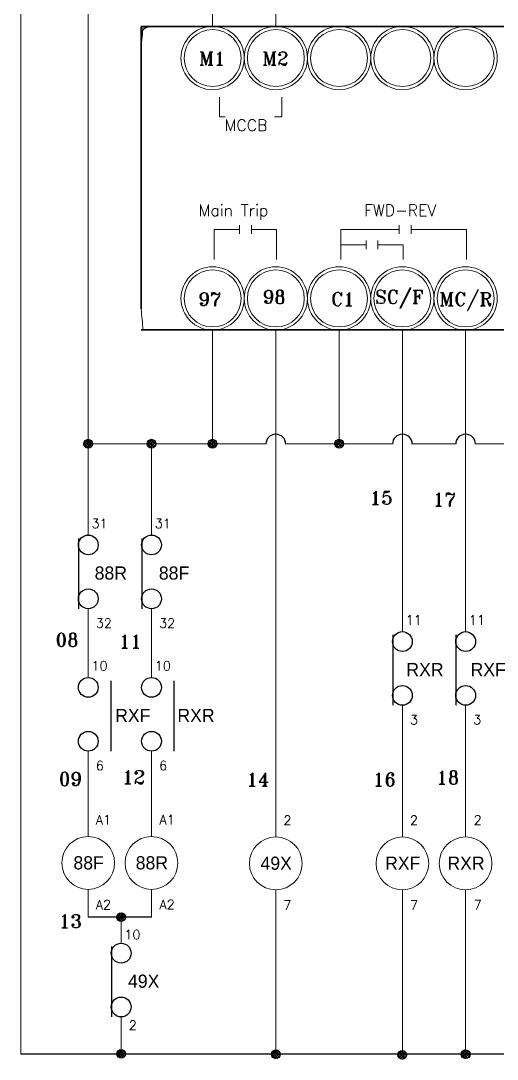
# Model space of a CAD drawing. Header units: millimetres. Extents: x 107 to 2900, y 85 to 3996.
# Drawn here: x 1198.4 to 1315.5, y 1469.7 to 1724.7 of the extents above; entities that cross this region are included whole.
import ezdxf
from ezdxf.enums import TextEntityAlignment as Align

# ---------------------------------------------------------------- set-up
doc = ezdxf.new("R2010")
doc.units = ezdxf.units.MM
doc.layers.add('70', color=7, linetype='Continuous')
doc.styles.get("Standard").update_dxf_attribs({"font": 'BareunDotumPro1.ttf'})
doc.styles.add('STYLE2', font='romant.shx')

msp = doc.modelspace()

# ---------------------------------------------------------------- hatches: boundary and pattern name
at = {"layer": '70'}
h = msp.add_hatch(dxfattribs=at)
h.set_pattern_fill('ANSI33', color=256, scale=2.16, style=0)
h.set_pattern_definition([(45, (2955.5126, 1032.2953), (-0.38183766, 0.38183766), []), (45, (2955.89445, 1032.2953), (-0.38183766, 0.38183766), [0.27, -0.135])])
h.paths.add_polyline_path([(1214.968, 1621.896, 0.4142136), (1213.888, 1620.816, 0.4142136), (1214.968, 1619.736)])
h.paths.add_polyline_path([(1214.968, 1621.896), (1214.968, 1620.816), (1216.048, 1620.816, 0.4142136)])
h.paths.add_polyline_path([(1216.048, 1620.816), (1214.968, 1620.816), (1214.968, 1619.736, 0.4142136)])
h = msp.add_hatch(dxfattribs=at)
h.set_pattern_fill('ANSI33', color=256, scale=2.16, style=0)
h.set_pattern_definition([(45, (2971.06125, 1032.2953), (-0.38183766, 0.38183766), []), (45, (2971.4431, 1032.2953), (-0.38183766, 0.38183766), [0.27, -0.135])])
h.paths.add_polyline_path([(1230.516, 1621.896, 0.4142136), (1229.436, 1620.816, 0.4142136), (1230.516, 1619.736)])
h.paths.add_polyline_path([(1230.516, 1621.896), (1230.516, 1620.816), (1231.596, 1620.816, 0.4142136)])
h.paths.add_polyline_path([(1231.596, 1620.816), (1230.516, 1620.816), (1230.516, 1619.736, 0.4142136)])
h = msp.add_hatch(dxfattribs=at)
h.set_pattern_fill('ANSI33', color=256, scale=2.16, style=0)
h.set_pattern_definition([(45, (2986.08233, 1032.2953), (-0.38183766, 0.38183766), []), (45, (2986.46417, 1032.2953), (-0.38183766, 0.38183766), [0.27, -0.135])])
h.paths.add_polyline_path([(1245.537, 1621.896, 0.4142136), (1244.457, 1620.816, 0.4142136), (1245.537, 1619.736)])
h.paths.add_polyline_path([(1245.537, 1621.896), (1245.537, 1620.816), (1246.617, 1620.816, 0.4142136)])
h.paths.add_polyline_path([(1246.617, 1620.816), (1245.537, 1620.816), (1245.537, 1619.736, 0.4142136)])
h = msp.add_hatch(dxfattribs=at)
h.set_pattern_fill('ANSI33', color=256, scale=2.16, style=0)
h.set_pattern_definition([(45, (3017.17907, 1032.2953), (-0.38183766, 0.38183766), []), (45, (3017.5609, 1032.2953), (-0.38183766, 0.38183766), [0.27, -0.135])])
h.paths.add_polyline_path([(1276.634, 1621.896, 0.4142136), (1275.554, 1620.816, 0.4142136), (1276.634, 1619.736)])
h.paths.add_polyline_path([(1276.634, 1621.896), (1276.634, 1620.816), (1277.714, 1620.816, 0.4142136)])
h.paths.add_polyline_path([(1277.714, 1620.816), (1276.634, 1620.816), (1276.634, 1619.736, 0.4142136)])
h = msp.add_hatch(dxfattribs=at)
h.set_pattern_fill('ANSI33', color=256, scale=2.16, style=0)
h.set_pattern_definition([(45, (2963.60226, 916.04004), (-0.38183766, 0.38183766), []), (45, (2963.9841, 916.04004), (-0.38183766, 0.38183766), [0.27, -0.135])])
h.paths.add_polyline_path([(1223.057, 1505.641, 0.4142136), (1221.977, 1504.561, 0.4142136), (1223.057, 1503.481)])
h.paths.add_polyline_path([(1223.057, 1505.641), (1223.057, 1504.561), (1224.137, 1504.561, 0.4142136)])
h.paths.add_polyline_path([(1224.137, 1504.561), (1223.057, 1504.561), (1223.057, 1503.481, 0.4142136)])
h = msp.add_hatch(dxfattribs=at)
h.set_pattern_fill('ANSI33', color=256, scale=2.16, style=0)
h.set_pattern_definition([(45, (2963.6029, 882.4674), (-0.38183766, 0.38183766), []), (45, (2963.98475, 882.4674), (-0.38183766, 0.38183766), [0.27, -0.135])])
h.paths.add_polyline_path([(1223.058, 1472.069, 0.4142136), (1221.978, 1470.989, 0.4142136), (1223.058, 1469.909)])
h.paths.add_polyline_path([(1223.058, 1472.069), (1223.058, 1470.989), (1224.138, 1470.989, 0.4142136)])
h.paths.add_polyline_path([(1224.138, 1470.989), (1223.058, 1470.989), (1223.058, 1469.909, 0.4142136)])
h = msp.add_hatch(dxfattribs=at)
h.set_pattern_fill('ANSI33', color=256, scale=2.16, style=0)
h.set_pattern_definition([(45, (3001.62335, 882.36336), (-0.38183766, 0.38183766), []), (45, (3002.0052, 882.36336), (-0.38183766, 0.38183766), [0.27, -0.135])])
h.paths.add_polyline_path([(1261.078, 1471.965, 0.4142136), (1259.998, 1470.885, 0.4142136), (1261.078, 1469.805)])
h.paths.add_polyline_path([(1261.078, 1471.965), (1261.078, 1470.885), (1262.158, 1470.885, 0.4142136)])
h.paths.add_polyline_path([(1262.158, 1470.885), (1261.078, 1470.885), (1261.078, 1469.805, 0.4142136)])
h = msp.add_hatch(dxfattribs=at)
h.set_pattern_fill('ANSI33', color=256, scale=2.16, style=0)
h.set_pattern_definition([(45, (3032.6977, 882.21976), (-0.38183766, 0.38183766), []), (45, (3033.07956, 882.21976), (-0.38183766, 0.38183766), [0.27, -0.135])])
h.paths.add_polyline_path([(1292.153, 1471.821, 0.4142136), (1291.073, 1470.741, 0.4142136), (1292.153, 1469.661)])
h.paths.add_polyline_path([(1292.153, 1471.821), (1292.153, 1470.741), (1293.233, 1470.741, 0.4142136)])
h.paths.add_polyline_path([(1293.233, 1470.741), (1292.153, 1470.741), (1292.153, 1469.661, 0.4142136)])
h = msp.add_hatch(dxfattribs=at)
h.set_pattern_fill('ANSI33', color=256, scale=2.16, style=0)
h.set_pattern_definition([(45, (3048.2803, 882.36336), (-0.38183766, 0.38183766), []), (45, (3048.66214, 882.36336), (-0.38183766, 0.38183766), [0.27, -0.135])])
h.paths.add_polyline_path([(1307.735, 1471.965, 0.4142136), (1306.655, 1470.885, 0.4142136), (1307.735, 1469.805)])
h.paths.add_polyline_path([(1307.735, 1471.965), (1307.735, 1470.885), (1308.815, 1470.885, 0.4142136)])
h.paths.add_polyline_path([(1308.815, 1470.885), (1307.735, 1470.885), (1307.735, 1469.805, 0.4142136)])

# ---------------------------------------------------------------- linework, layer by layer
at = {"color": 7, "lineweight": 30}
for p, q in [((1558.534, 1723.271), (1227.971, 1723.271)), ((1227.971, 1723.271), (1227.971, 1653.97)), ((1227.971, 1648.745), (1558.534, 1648.745))]:
    msp.add_line(p, q, dxfattribs=at)
at = {"color": 0, "lineweight": 15}
msp.add_line((1261.078, 1648.716), (1261.078, 1524.237), dxfattribs=at)
at = {"color": 0}
for p, q in [((1212.595, 1597.571), (1212.595, 1580.299)), ((1228.144, 1597.571), (1228.144, 1580.299)), ((1289.813, 1573.851), (1289.813, 1556.579)), ((1305.362, 1573.851), (1305.362, 1556.579)), ((1220.487, 1562.596), (1220.487, 1545.324)), ((1236.035, 1562.596), (1236.035, 1545.324)), ((1220.685, 1497.332), (1220.685, 1480.06))]:
    msp.add_line(p, q, dxfattribs=at)
for p, q in [((1230.516, 1504.561), (1214.968, 1504.561)), ((1337.228, 1470.885), (1198.389, 1470.885))]:
    msp.add_line(p, q)
at = {"color": 7, "lineweight": 15}
for centre, radius in [((1245.54, 1715.527), 7.775), ((1245.54, 1715.527), 6.996), ((1261.089, 1715.527), 7.774), ((1261.088, 1715.527), 6.997), ((1276.637, 1715.527), 7.774), ((1276.637, 1715.527), 6.997), ((1292.186, 1715.527), 7.774), ((1292.186, 1715.527), 6.997), ((1307.735, 1715.527), 7.774), ((1307.734, 1715.527), 6.997), ((1245.54, 1656.49), 7.775), ((1245.54, 1656.49), 6.996), ((1261.089, 1656.49), 7.774), ((1261.088, 1656.49), 6.997), ((1276.637, 1656.49), 7.774), ((1276.637, 1656.49), 6.997), ((1292.186, 1656.49), 7.774), ((1292.186, 1656.49), 6.997), ((1307.735, 1656.49), 7.774), ((1307.734, 1656.49), 6.997)]:
    msp.add_circle(centre, radius, dxfattribs=at)
at = {"color": 0}
for centre in [(1214.979, 1595.951), (1230.527, 1595.951), (1214.979, 1582.729), (1230.527, 1582.729), (1292.197, 1572.231), (1307.746, 1572.231), (1214.979, 1560.976), (1230.527, 1560.976), (1292.197, 1559.009), (1307.746, 1559.009), (1214.979, 1547.754), (1230.527, 1547.754), (1223.068, 1495.712), (1223.068, 1482.49)]:
    msp.add_circle(centre, 2.43, dxfattribs=at)
at = {"color": 7, "lineweight": 30}
msp.add_arc((1230.131, 1721.111), 2.16, 90, 180, dxfattribs=at)
at = {"color": 0}
for centre in [(1261.078, 1620.712), (1292.186, 1620.712), (1307.726, 1620.712)]:
    msp.add_arc(centre, 2.43, 0, 180, dxfattribs=at)
at = {"color": 7, "lineweight": 15}
for points in [[(1228.486, 1723.271), (1228.292, 1721.532), (1228.121, 1719.791), (1227.971, 1718.048)], [(1227.971, 1653.97), (1228.121, 1652.226), (1228.292, 1650.484), (1228.486, 1648.745)]]:
    msp.add_open_spline(points, degree=3, dxfattribs=at)
msp.add_open_spline([(1227.99, 1657.61), (1227.99, 1657.598), (1227.981, 1657.592), (1227.971, 1657.592), (1227.959, 1657.592), (1227.95, 1657.598), (1227.95, 1657.61), (1227.95, 1657.62), (1227.959, 1657.629), (1227.971, 1657.629), (1227.981, 1657.629), (1227.99, 1657.62), (1227.99, 1657.61)], degree=3, knots=[0, 0, 0, 0, 1, 1, 1, 2, 2, 2, 3, 3, 3, 4, 4, 4, 4], dxfattribs=at)
at = {"layer": '70', "lineweight": 15}
for p, q in [((1214.968, 1598.316), (1214.964, 1846.831)), ((1198.388, 1478.911), (1198.384, 1824.351)), ((1245.536, 1723.271), (1245.536, 1741.024)), ((1261.085, 1723.271), (1261.084, 1741.024)), ((1247.227, 1701.107), (1247.227, 1705.928)), ((1262.58, 1701.107), (1262.58, 1705.928)), ((1248.604, 1701.107), (1247.227, 1701.107)), ((1260.792, 1701.107), (1262.58, 1701.107)), ((1252.155, 1673.399), (1245.935, 1673.399)), ((1245.935, 1673.399), (1245.935, 1666.088)), ((1252.155, 1674.488), (1252.155, 1672.378)), ((1255.067, 1674.488), (1255.067, 1672.378)), ((1255.067, 1673.399), (1261.288, 1673.399)), ((1261.288, 1673.399), (1261.288, 1666.088)), ((1277.042, 1673.399), (1277.042, 1666.088)), ((1291.426, 1673.399), (1277.042, 1673.399)), ((1291.426, 1674.488), (1291.426, 1672.378)), ((1294.338, 1674.488), (1294.338, 1672.378)), ((1294.338, 1673.399), (1307.943, 1673.399)), ((1307.943, 1673.399), (1307.943, 1666.088)), ((1283.263, 1670.723), (1283.263, 1668.614)), ((1286.174, 1670.723), (1286.174, 1668.614)), ((1283.263, 1669.635), (1277.042, 1669.635)), ((1286.174, 1669.635), (1292.395, 1669.635)), ((1292.395, 1669.635), (1292.395, 1666.088)), ((1245.537, 1620.816), (1245.537, 1648.716)), ((1276.634, 1620.816), (1276.634, 1648.716)), ((1292.186, 1620.816), (1292.186, 1648.716)), ((1307.735, 1648.716), (1307.735, 1574.661)), ((1245.53, 1622.825), (1245.53, 1632.151)), ((1245.53, 1622.825), (1245.53, 1632.151)), ((1292.186, 1622.825), (1292.186, 1632.151)), ((1261.096, 1622.825), (1261.096, 1524.237)), ((1214.968, 1620.92), (1214.968, 1598.381)), ((1214.968, 1620.816), (1258.651, 1620.816)), ((1230.516, 1620.816), (1230.516, 1598.381)), ((1263.506, 1620.816), (1289.758, 1620.816)), ((1292.186, 1620.816), (1292.186, 1574.661)), ((1294.614, 1620.816), (1305.298, 1620.816)), ((1310.154, 1620.816), (1354.388, 1620.816)), ((1214.968, 1580.299), (1214.968, 1563.406)), ((1230.516, 1580.299), (1230.516, 1563.406)), ((1292.186, 1556.579), (1292.186, 1524.237)), ((1307.735, 1556.579), (1307.735, 1524.237)), ((1214.968, 1545.324), (1214.968, 1524.341)), ((1230.516, 1545.324), (1230.516, 1524.341)), ((1214.968, 1504.561), (1214.967, 1511.381)), ((1230.516, 1504.561), (1230.516, 1511.381)), ((1261.078, 1470.885), (1261.078, 1511.277)), ((1261.096, 1511.277), (1261.096, 1470.885)), ((1292.187, 1470.885), (1292.186, 1511.277)), ((1307.735, 1470.885), (1307.735, 1511.277)), ((1223.057, 1498.142), (1223.057, 1504.561)), ((1198.389, 1470.885), (1198.388, 1501.411)), ((1223.058, 1470.989), (1223.058, 1480.06))]:
    msp.add_line(p, q, dxfattribs=at)
at = {"layer": '70'}
for centre in [(1214.968, 1620.816), (1230.516, 1620.816), (1245.537, 1620.816), (1276.634, 1620.816), (1223.057, 1504.561), (1223.058, 1470.989), (1261.078, 1470.885), (1292.153, 1470.741), (1307.735, 1470.885)]:
    msp.add_circle(centre, 1.08, dxfattribs=at)
at = {"layer": '70', "lineweight": 15}
for centre in [(1214.968, 1517.861), (1230.517, 1517.861), (1261.078, 1517.757), (1292.187, 1517.757), (1307.735, 1517.757)]:
    msp.add_circle(centre, 6.48, dxfattribs=at)

# ---------------------------------------------------------------- texts
at = {"color": 0, "style": 'STYLE2'}
for s, height, p in [('M1', 3.2947, (1242.184, 1713.76)), ('M2', 3.2947, (1257.733, 1713.76)), ('MCCB', 2.8149, (1248.514, 1697.628)), ('Main Trip', 2.8149, (1242.104, 1676.727)), ('FWD-REV', 2.8149, (1282.792, 1676.727)), ('97', 3.2947, (1242.036, 1654.669)), ('98', 3.2947, (1257.846, 1655.216)), ('C1', 3.2947, (1274.653, 1654.669)), ('SC/F', 3.2947, (1285.491, 1655.216)), ('MC/R', 3.2947, (1301.246, 1654.669)), ('15', 3.2947, (1284.165, 1605.87)), ('17', 3.2947, (1299.714, 1605.486)), ('31', 2.3063, (1215.776, 1600.089)), ('31', 2.3063, (1231.324, 1600.089)), ('11', 2.3063, (1292.994, 1576.37)), ('11', 2.3063, (1308.543, 1576.37)), ('32', 2.3063, (1216.836, 1575.596)), ('32', 2.3063, (1232.384, 1575.596)), ('08', 3.2947, (1206.947, 1571)), ('11', 3.2947, (1222.496, 1570.615)), ('10', 2.3063, (1215.776, 1565.114)), ('10', 2.3063, (1231.324, 1565.114)), ('3', 2.306, (1294.054, 1551.877)), ('3', 2.306, (1309.603, 1551.877)), ('6', 2.306, (1216.836, 1540.621)), ('6', 2.306, (1232.384, 1540.621)), ('12', 3.2947, (1223.297, 1537.308)), ('18', 3.2947, (1300.516, 1537.204)), ('09', 3.2947, (1207.749, 1536.836)), ('14', 3.2947, (1253.859, 1536.732)), ('16', 3.2947, (1284.967, 1536.732)), ('A1', 2.3063, (1216.836, 1527.293)), ('A1', 2.3063, (1232.482, 1527.332)), ('2', 2.306, (1262.946, 1527.189)), ('2', 2.306, (1294.054, 1527.189)), ('2', 2.306, (1309.7, 1527.228)), ('A2', 2.3063, (1216.836, 1506.456)), ('A2', 2.3063, (1232.482, 1506.495)), ('7', 2.306, (1262.946, 1506.352)), ('7', 2.306, (1294.054, 1506.352)), ('7', 2.306, (1309.7, 1506.391)), ('13', 3.2947, (1207.749, 1501.93)), ('10', 2.3063, (1223.865, 1499.109)), ('2', 2.306, (1224.925, 1476.84))]:
    msp.add_text(s, height=height, dxfattribs=at).set_placement(p)
at = {"color": 0, "linetype": 'Continuous'}
for s, p in [('88R', (1220.524, 1589.063)), ('88F', (1236.062, 1589.063)), ('RXR', (1297.742, 1565.344)), ('RXF', (1313.28, 1565.344)), ('RXF', (1225.923, 1554.089)), ('RXR', (1241.461, 1554.089)), ('88F', (1215.066, 1517.9)), ('88R', (1230.614, 1517.9)), ('49X', (1261.176, 1517.796)), ('RXF', (1292.284, 1517.796)), ('RXR', (1307.833, 1517.796)), ('49X', (1228.603, 1488.825))]:
    msp.add_text(s, height=3.24, dxfattribs=at).set_placement(p, align=Align.MIDDLE)

doc.saveas('drawing.dxf')
